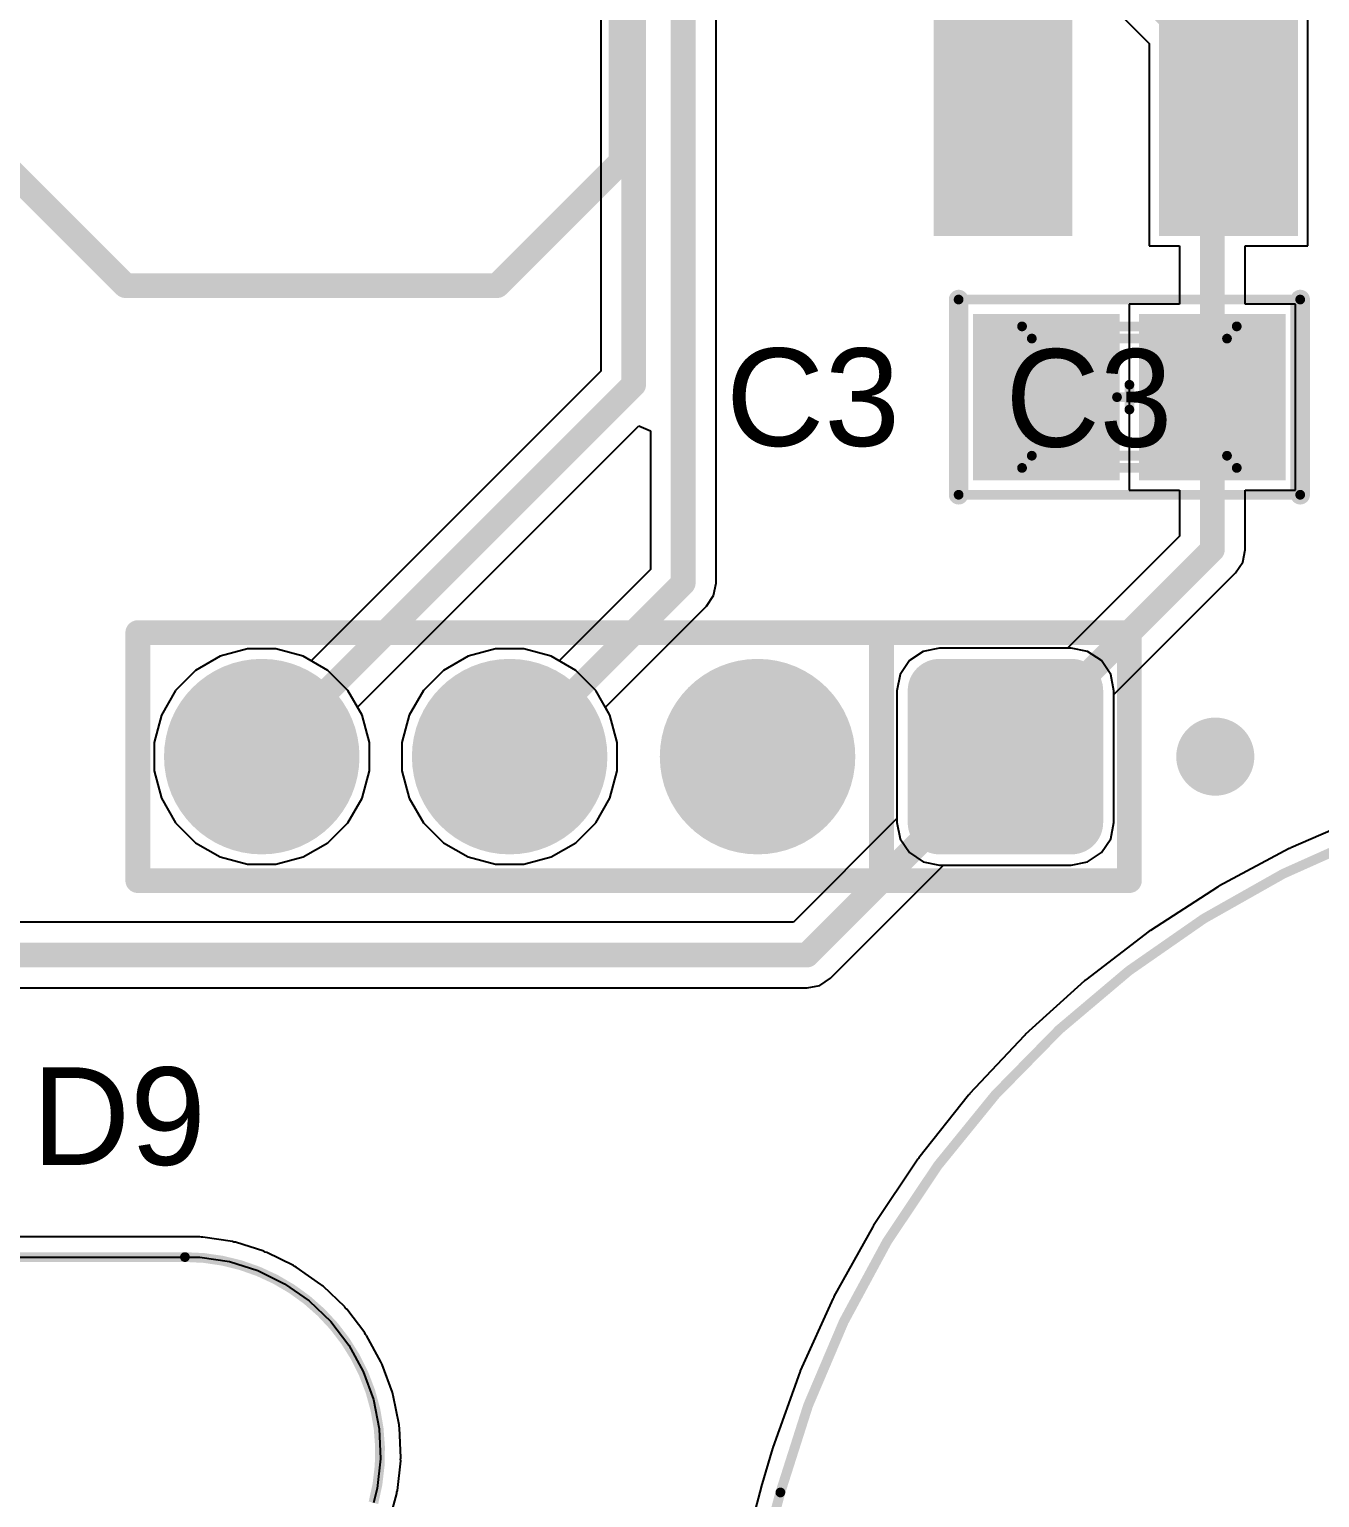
# Model space of a CAD drawing. Header units: millimetres. Extents: x -1.58 to 1.58, y -1.38 to 3.35.
# Drawn here: x 0.406 to 0.927, y -0.294 to 0.298 of the extents above; entities that cross this region are included whole.
import ezdxf

# ---------------------------------------------------------------- set-up
doc = ezdxf.new("R2010")
doc.units = ezdxf.units.MM
doc.header["$MEASUREMENT"] = 0
for name, color, linetype in [('BottomLayer', 5, 'Continuous'), ('BottomSolder', 6, 'Continuous'), ('Mechanical1', 6, 'Continuous'), ('Mechanical13', 56, 'Continuous'), ('Mechanical15', 56, 'Continuous'), ('Mechanical29', 56, 'Continuous'), ('Mechanical3', 76, 'Continuous'), ('MultiLayer', 9, 'Continuous'), ('PadHoleLayer', 156, 'Continuous'), ('TopLayer', 1, 'Continuous'), ('TopOverlay', 2, 'Continuous'), ('TopPaste', 8, 'Continuous'), ('TopSolder', 216, 'Continuous')]:
    doc.layers.add(name, color=color, linetype=linetype)
doc.styles.add('Arial', font='arial.ttf', dxfattribs={"height": 0.2})

# ---------------------------------------------------------------- blocks, each defined once
blk = doc.blocks.new('SOT223___AMS1117_17')
at = {"layer": 'TopLayer'}
for points in [[(-0.07087, 0.17031), (0.07087, 0.17031), (0.07087, 0.0837), (-0.07087, 0.0837)], [(-0.115, -0.073), (-0.067, -0.073), (-0.067, -0.161), (-0.115, -0.161)], [(-0.024, -0.073), (0.024, -0.073), (0.024, -0.161), (-0.024, -0.161)], [(0.067, -0.073), (0.115, -0.073), (0.115, -0.161), (0.067, -0.161)]]:
    blk.add_hatch(color=1, dxfattribs=at).paths.add_polyline_path(points)
at = {"layer": 'TopPaste'}
for points in [[(-0.07087, 0.17031), (0.07087, 0.17031), (0.07087, 0.0837), (-0.07087, 0.0837)], [(-0.115, -0.073), (-0.067, -0.073), (-0.067, -0.161), (-0.115, -0.161)], [(-0.024, -0.073), (0.024, -0.073), (0.024, -0.161), (-0.024, -0.161)], [(0.067, -0.073), (0.115, -0.073), (0.115, -0.161), (0.067, -0.161)]]:
    blk.add_hatch(color=8, dxfattribs=at).paths.add_polyline_path(points)
at = {"layer": 'TopSolder'}
for points in [[(-0.07487, 0.17431), (0.07487, 0.17431), (0.07487, 0.0797), (-0.07487, 0.0797)], [(-0.119, -0.069), (-0.063, -0.069), (-0.063, -0.165), (-0.119, -0.165)], [(-0.028, -0.069), (0.028, -0.069), (0.028, -0.165), (-0.028, -0.165)], [(0.063, -0.069), (0.119, -0.069), (0.119, -0.165), (0.063, -0.165)]]:
    blk.add_hatch(color=216, dxfattribs=at).paths.add_polyline_path(points)
blk = doc.blocks.new('HDR_MALE_1_4_65')
at = {"layer": 'BottomLayer'}
h = blk.add_hatch(color=5, dxfattribs=at)
edge = h.paths.add_edge_path()
edge.add_arc((-0.02657, 0.02657), 0.00886, 90, 180)
edge.add_line((-0.03543, 0.02657), (-0.03543, -0.02657))
edge.add_arc((-0.02657, -0.02657), 0.00886, 180, 270)
edge.add_line((-0.02657, -0.03543), (0.02657, -0.03543))
edge.add_arc((0.02657, -0.02657), 0.00886, 270, 360)
edge.add_line((0.03543, -0.02657), (0.03543, 0.02657))
edge.add_arc((0.02657, 0.02657), 0.00886, 0, 90)
edge.add_line((0.02657, 0.03543), (-0.02657, 0.03543))
h = blk.add_hatch(color=5, dxfattribs=at)
edge = h.paths.add_edge_path()
edge.add_arc((0.1, 0), 0.03543, 0, 360)
h = blk.add_hatch(color=5, dxfattribs=at)
edge = h.paths.add_edge_path()
edge.add_arc((0.2, 0), 0.03543, 0, 360)
h = blk.add_hatch(color=5, dxfattribs=at)
edge = h.paths.add_edge_path()
edge.add_arc((0.3, 0), 0.03543, 0, 360)
at = {"layer": 'BottomSolder'}
h = blk.add_hatch(color=6, dxfattribs=at)
edge = h.paths.add_edge_path()
edge.add_arc((-0.02657, 0.02657), 0.01286, 90, 180)
edge.add_line((-0.03943, 0.02657), (-0.03943, -0.02657))
edge.add_arc((-0.02657, -0.02657), 0.01286, 180, 270)
edge.add_line((-0.02657, -0.03943), (0.02657, -0.03943))
edge.add_arc((0.02657, -0.02657), 0.01286, 270, 360)
edge.add_line((0.03943, -0.02657), (0.03943, 0.02657))
edge.add_arc((0.02657, 0.02657), 0.01286, 0, 90)
edge.add_line((0.02657, 0.03943), (-0.02657, 0.03943))
h = blk.add_hatch(color=6, dxfattribs=at)
edge = h.paths.add_edge_path()
edge.add_arc((0.1, 0), 0.03943, 0, 360)
h = blk.add_hatch(color=6, dxfattribs=at)
edge = h.paths.add_edge_path()
edge.add_arc((0.2, 0), 0.03943, 0, 360)
h = blk.add_hatch(color=6, dxfattribs=at)
edge = h.paths.add_edge_path()
edge.add_arc((0.3, 0), 0.03943, 0, 360)
at = {"layer": 'MultiLayer'}
h = blk.add_hatch(color=9, dxfattribs=at)
edge = h.paths.add_edge_path()
edge.add_arc((-0.02657, 0.02657), 0.00886, 90, 180)
edge.add_line((-0.03543, 0.02657), (-0.03543, -0.02657))
edge.add_arc((-0.02657, -0.02657), 0.00886, 180, 270)
edge.add_line((-0.02657, -0.03543), (0.02657, -0.03543))
edge.add_arc((0.02657, -0.02657), 0.00886, 270, 360)
edge.add_line((0.03543, -0.02657), (0.03543, 0.02657))
edge.add_arc((0.02657, 0.02657), 0.00886, 0, 90)
edge.add_line((0.02657, 0.03543), (-0.02657, 0.03543))
h = blk.add_hatch(color=9, dxfattribs=at)
edge = h.paths.add_edge_path()
edge.add_arc((0.1, 0), 0.03543, 0, 360)
h = blk.add_hatch(color=9, dxfattribs=at)
edge = h.paths.add_edge_path()
edge.add_arc((0.2, 0), 0.03543, 0, 360)
h = blk.add_hatch(color=9, dxfattribs=at)
edge = h.paths.add_edge_path()
edge.add_arc((0.3, 0), 0.03543, 0, 360)
at = {"layer": 'PadHoleLayer'}
h = blk.add_hatch(color=156, dxfattribs=at)
edge = h.paths.add_edge_path()
edge.add_arc((0, 0), 0.01969, 0, 360)
h = blk.add_hatch(color=156, dxfattribs=at)
edge = h.paths.add_edge_path()
edge.add_arc((0.1, 0), 0.01969, 0, 360)
h = blk.add_hatch(color=156, dxfattribs=at)
edge = h.paths.add_edge_path()
edge.add_arc((0.2, 0), 0.01969, 0, 360)
h = blk.add_hatch(color=156, dxfattribs=at)
edge = h.paths.add_edge_path()
edge.add_arc((0.3, 0), 0.01969, 0, 360)
at = {"layer": 'TopLayer'}
h = blk.add_hatch(color=1, dxfattribs=at)
edge = h.paths.add_edge_path()
edge.add_arc((-0.02657, 0.02657), 0.00886, 90, 180)
edge.add_line((-0.03543, 0.02657), (-0.03543, -0.02657))
edge.add_arc((-0.02657, -0.02657), 0.00886, 180, 270)
edge.add_line((-0.02657, -0.03543), (0.02657, -0.03543))
edge.add_arc((0.02657, -0.02657), 0.00886, 270, 360)
edge.add_line((0.03543, -0.02657), (0.03543, 0.02657))
edge.add_arc((0.02657, 0.02657), 0.00886, 0, 90)
edge.add_line((0.02657, 0.03543), (-0.02657, 0.03543))
h = blk.add_hatch(color=1, dxfattribs=at)
edge = h.paths.add_edge_path()
edge.add_arc((0.1, 0), 0.03543, 0, 360)
h = blk.add_hatch(color=1, dxfattribs=at)
edge = h.paths.add_edge_path()
edge.add_arc((0.2, 0), 0.03543, 0, 360)
h = blk.add_hatch(color=1, dxfattribs=at)
edge = h.paths.add_edge_path()
edge.add_arc((0.3, 0), 0.03543, 0, 360)
at = {"layer": 'TopSolder'}
h = blk.add_hatch(color=216, dxfattribs=at)
edge = h.paths.add_edge_path()
edge.add_arc((-0.02657, 0.02657), 0.01286, 90, 180)
edge.add_line((-0.03943, 0.02657), (-0.03943, -0.02657))
edge.add_arc((-0.02657, -0.02657), 0.01286, 180, 270)
edge.add_line((-0.02657, -0.03943), (0.02657, -0.03943))
edge.add_arc((0.02657, -0.02657), 0.01286, 270, 360)
edge.add_line((0.03943, -0.02657), (0.03943, 0.02657))
edge.add_arc((0.02657, 0.02657), 0.01286, 0, 90)
edge.add_line((0.02657, 0.03943), (-0.02657, 0.03943))
h = blk.add_hatch(color=216, dxfattribs=at)
edge = h.paths.add_edge_path()
edge.add_arc((0.1, 0), 0.03943, 0, 360)
h = blk.add_hatch(color=216, dxfattribs=at)
edge = h.paths.add_edge_path()
edge.add_arc((0.2, 0), 0.03943, 0, 360)
h = blk.add_hatch(color=216, dxfattribs=at)
edge = h.paths.add_edge_path()
edge.add_arc((0.3, 0), 0.03943, 0, 360)
at = {"layer": 'Mechanical3', "const_width": 0.01}
for points in [[(0.05, 0.05), (-0.05, 0.05)], [(-0.05, 0.05), (-0.05, -0.05)], [(0.35, 0.05), (-0.05, 0.05)], [(0.05, 0.05), (0.05, -0.05)], [(0.35, 0.05), (0.35, -0.05)], [(0.35, -0.05), (-0.05, -0.05)]]:
    blk.add_lwpolyline(points, dxfattribs=at)
at = {"layer": 'Mechanical3', "const_width": 0.005}
for points in [[(-0.0525, 0.05, 1), (-0.0475, 0.05, 1)], [(-0.0525, 0.05, 1), (-0.0475, 0.05, 1)], [(-0.0525, 0.05, 1), (-0.0475, 0.05, 1)], [(0.0475, 0.05, 1), (0.0525, 0.05, 1)], [(0.0475, 0.05, 1), (0.0525, 0.05, 1)], [(0.3475, 0.05, 1), (0.3525, 0.05, 1)], [(0.3475, 0.05, 1), (0.3525, 0.05, 1)], [(-0.0525, -0.05, 1), (-0.0475, -0.05, 1)], [(-0.0525, -0.05, 1), (-0.0475, -0.05, 1)], [(0.0475, -0.05, 1), (0.0525, -0.05, 1)], [(0.3475, -0.05, 1), (0.3525, -0.05, 1)], [(0.3475, -0.05, 1), (0.3525, -0.05, 1)]]:
    blk.add_lwpolyline(points, format="xyb", close=True, dxfattribs=at)
at = {"layer": 'TopOverlay', "const_width": 0.01}
for points in [[(0.05, 0.05), (-0.05, 0.05)], [(-0.05, 0.05), (-0.05, -0.05)], [(0.35, 0.05), (-0.05, 0.05)], [(0.05, 0.05), (0.05, -0.05)], [(0.35, 0.05), (0.35, -0.05)], [(0.35, -0.05), (-0.05, -0.05)]]:
    blk.add_lwpolyline(points, dxfattribs=at)
at = {"layer": 'TopOverlay'}
for points, const_width in [([(-0.0525, 0.05, 1), (-0.0475, 0.05, 1)], 0.005), ([(-0.0525, 0.05, 1), (-0.0475, 0.05, 1)], 0.005), ([(-0.0525, 0.05, 1), (-0.0475, 0.05, 1)], 0.005), ([(0.0475, 0.05, 1), (0.0525, 0.05, 1)], 0.005), ([(0.0475, 0.05, 1), (0.0525, 0.05, 1)], 0.005), ([(0.3475, 0.05, 1), (0.3525, 0.05, 1)], 0.005), ([(0.3475, 0.05, 1), (0.3525, 0.05, 1)], 0.005), ([(-0.07874, 0, 1), (-0.09055, 0, 1)], 0.01969), ([(-0.09547, 0, 1), (-0.08563, 0, 1)], 0.00984), ([(-0.08366, 0, 1), (-0.07382, 0, 1)], 0.00984), ([(-0.0525, -0.05, 1), (-0.0475, -0.05, 1)], 0.005), ([(-0.0525, -0.05, 1), (-0.0475, -0.05, 1)], 0.005), ([(0.0475, -0.05, 1), (0.0525, -0.05, 1)], 0.005), ([(0.3475, -0.05, 1), (0.3525, -0.05, 1)], 0.005), ([(0.3475, -0.05, 1), (0.3525, -0.05, 1)], 0.005)]:
    blk.add_lwpolyline(points, format="xyb", close=True, dxfattribs=dict(at, const_width=const_width))
blk = doc.blocks.new('CAPACITOR_0805_105')
at = {"layer": 'TopLayer'}
for points in [[(-0.05906, -0.02953), (-0.05906, 0.02953), (-0.00787, 0.02953), (-0.00787, -0.02953)], [(0.00787, -0.02953), (0.00787, 0.02953), (0.05906, 0.02953), (0.05906, -0.02953)]]:
    blk.add_hatch(color=1, dxfattribs=at).paths.add_polyline_path(points)
at = {"layer": 'TopPaste'}
for points in [[(-0.05906, -0.02953), (-0.05906, 0.02953), (-0.00787, 0.02953), (-0.00787, -0.02953)], [(0.00787, -0.02953), (0.00787, 0.02953), (0.05906, 0.02953), (0.05906, -0.02953)]]:
    blk.add_hatch(color=8, dxfattribs=at).paths.add_polyline_path(points)
at = {"layer": 'TopSolder'}
for points in [[(-0.06306, -0.03353), (-0.06306, 0.03353), (-0.00387, 0.03353), (-0.00387, -0.03353)], [(0.00387, -0.03353), (0.00387, 0.03353), (0.06306, 0.03353), (0.06306, -0.03353)]]:
    blk.add_hatch(color=216, dxfattribs=at).paths.add_polyline_path(points)
at = {"layer": 'Mechanical13', "const_width": 0.00394}
for points in [[(-0.03937, 0.02363), (0.03937, 0.02363)], [(-0.03937, -0.02362), (-0.03937, 0.02363)], [(0.03937, -0.02362), (0.03937, 0.02363)], [(-0.03937, -0.02362), (0.03937, -0.02362)]]:
    blk.add_lwpolyline(points, dxfattribs=at)
at = {"layer": 'Mechanical13', "const_width": 0.00197}
for points in [[(-0.04035, 0.02363, 1), (-0.03838, 0.02363, 1)], [(-0.04035, 0.02363, 1), (-0.03838, 0.02363, 1)], [(0.03839, 0.02363, 1), (0.04035, 0.02363, 1)], [(0.03839, 0.02363, 1), (0.04035, 0.02363, 1)], [(-0.04035, -0.02362, 1), (-0.03838, -0.02362, 1)], [(-0.04035, -0.02362, 1), (-0.03838, -0.02362, 1)], [(0.03839, -0.02362, 1), (0.04035, -0.02362, 1)], [(0.03839, -0.02362, 1), (0.04035, -0.02362, 1)]]:
    blk.add_lwpolyline(points, format="xyb", close=True, dxfattribs=at)
at = {"layer": 'Mechanical15', "const_width": 0.00394}
for points in [[(-0.0689, -0.03937), (-0.0689, 0.03937)], [(-0.0689, 0.03937), (0.0689, 0.03937)], [(0.0689, -0.03937), (0.0689, 0.03937)], [(0, -0.005), (0, 0.005)], [(-0.005, 0), (0.005, 0)], [(-0.0689, -0.03937), (0.0689, -0.03937)]]:
    blk.add_lwpolyline(points, dxfattribs=at)
at = {"layer": 'Mechanical15', "const_width": 0.00197}
for points in [[(-0.06988, 0.03937, 1), (-0.06791, 0.03937, 1)], [(-0.06988, 0.03937, 1), (-0.06791, 0.03937, 1)], [(0.06791, 0.03937, 1), (0.06988, 0.03937, 1)], [(0.06791, 0.03937, 1), (0.06988, 0.03937, 1)], [(-0.00098, 0.005, 1), (0.00098, 0.005, 1)], [(-0.00598, 0, 1), (-0.00402, 0, 1)], [(0.00402, 0, 1), (0.00598, 0, 1)], [(-0.00098, -0.005, 1), (0.00098, -0.005, 1)], [(-0.06988, -0.03937, 1), (-0.06791, -0.03937, 1)], [(-0.06988, -0.03937, 1), (-0.06791, -0.03937, 1)], [(0.06791, -0.03937, 1), (0.06988, -0.03937, 1)], [(0.06791, -0.03937, 1), (0.06988, -0.03937, 1)]]:
    blk.add_lwpolyline(points, format="xyb", close=True, dxfattribs=at)
at = {"layer": 'Mechanical29', "const_width": 0.00394}
for points in [[(-0.04331, -0.02854), (-0.04331, 0.02854)], [(-0.04331, 0.02854), (0.04331, 0.02854)], [(0.04331, -0.02854), (0.04331, 0.02854)], [(-0.04331, -0.02854), (0.04331, -0.02854)]]:
    blk.add_lwpolyline(points, dxfattribs=at)
at = {"layer": 'Mechanical29', "const_width": 0.00197}
for points in [[(-0.04429, 0.02854, 1), (-0.04232, 0.02854, 1)], [(-0.04429, 0.02854, 1), (-0.04232, 0.02854, 1)], [(0.04232, 0.02854, 1), (0.04429, 0.02854, 1)], [(0.04232, 0.02854, 1), (0.04429, 0.02854, 1)], [(-0.04429, -0.02854, 1), (-0.04232, -0.02854, 1)], [(-0.04429, -0.02854, 1), (-0.04232, -0.02854, 1)], [(0.04232, -0.02854, 1), (0.04429, -0.02854, 1)], [(0.04232, -0.02854, 1), (0.04429, -0.02854, 1)]]:
    blk.add_lwpolyline(points, format="xyb", close=True, dxfattribs=at)
at = {"layer": 'TopOverlay', "const_width": 0.00787}
for points in [[(-0.0689, -0.03937), (-0.0689, 0.03937)], [(0.0689, -0.03937), (0.0689, 0.03937)]]:
    blk.add_lwpolyline(points, dxfattribs=at)
at = {"layer": 'TopOverlay', "const_width": 0.00394}
for points in [[(-0.07087, 0.03937, 1), (-0.06693, 0.03937, 1)], [(0.06693, 0.03937, 1), (0.07087, 0.03937, 1)], [(-0.07087, -0.03937, 1), (-0.06693, -0.03937, 1)], [(0.06693, -0.03937, 1), (0.07087, -0.03937, 1)]]:
    blk.add_lwpolyline(points, format="xyb", close=True, dxfattribs=at)
at = {"layer": 'Mechanical29'}
blk.add_text('C3', height=0.03937, rotation=360, dxfattribs=at).set_placement((-0.05, -0.02))

msp = doc.modelspace()

# ---------------------------------------------------------------- linework, layer by layer
at = {"layer": 'BottomLayer'}
for p, q in [((0.63675, 1.8412), (0.63675, 0.16049)), ((0.68325, 0.075), (0.68325, 0.87147)), ((0.63675, 0.16049), (0.51991, 0.04366)), ((0.53866, 0.02491), (0.65213, 0.13838)), ((0.65213, 0.13838), (0.65675, 0.13647)), ((0.65675, 0.13647), (0.65675, 0.08049)), ((0.65675, 0.08049), (0.61991, 0.04366)), ((0.68225, 0.06993), (0.68325, 0.075)), ((0.63866, 0.02491), (0.67937, 0.06563)), ((0.67937, 0.06563), (0.68225, 0.06993)), ((0.49428, 0.04843), (0.48324, 0.04547)), ((0.50572, 0.04843), (0.49428, 0.04843)), ((0.51676, 0.04547), (0.50572, 0.04843)), ((0.59428, 0.04843), (0.58324, 0.04547)), ((0.60572, 0.04843), (0.59428, 0.04843)), ((0.61676, 0.04547), (0.60572, 0.04843)), ((0.76685, 0.04745), (0.76127, 0.04373)), ((0.77343, 0.04876), (0.76685, 0.04745)), ((0.82657, 0.04876), (0.77343, 0.04876)), ((0.83315, 0.04745), (0.82657, 0.04876)), ((0.83873, 0.04373), (0.83315, 0.04745)), ((0.48324, 0.04547), (0.47333, 0.03976)), ((0.51991, 0.04366), (0.51676, 0.04547)), ((0.58324, 0.04547), (0.57333, 0.03976)), ((0.61991, 0.04366), (0.61676, 0.04547)), ((0.76127, 0.04373), (0.75755, 0.03815)), ((0.84245, 0.03815), (0.83873, 0.04373)), ((0.47333, 0.03976), (0.46524, 0.03167)), ((0.57333, 0.03976), (0.56524, 0.03167)), ((0.75755, 0.03815), (0.75624, 0.03157)), ((0.84376, 0.03157), (0.84245, 0.03815)), ((0.46524, 0.03167), (0.45953, 0.02176)), ((0.56524, 0.03167), (0.55953, 0.02176)), ((0.75624, 0.03157), (0.75624, -0.02002)), ((0.84376, -0.02157), (0.84376, 0.03157)), ((0.54047, 0.02176), (0.53866, 0.02491)), ((0.64047, 0.02176), (0.63866, 0.02491)), ((0.45953, 0.02176), (0.45657, 0.01072)), ((0.54343, 0.01072), (0.54047, 0.02176)), ((0.55953, 0.02176), (0.55657, 0.01072)), ((0.64343, 0.01072), (0.64047, 0.02176)), ((0.45657, 0.01072), (0.45657, -0.00072)), ((0.54343, -0.00072), (0.54343, 0.01072)), ((0.55657, 0.01072), (0.55657, -0.00072)), ((0.64343, -0.00072), (0.64343, 0.01072)), ((0.45657, -0.00072), (0.45953, -0.01176)), ((0.54047, -0.01176), (0.54343, -0.00072)), ((0.55657, -0.00072), (0.55953, -0.01176)), ((0.64047, -0.01176), (0.64343, -0.00072)), ((0.45953, -0.01176), (0.46524, -0.02167)), ((0.53476, -0.02167), (0.54047, -0.01176)), ((0.55953, -0.01176), (0.56524, -0.02167)), ((0.63476, -0.02167), (0.64047, -0.01176)), ((0.46524, -0.02167), (0.47333, -0.02976)), ((0.52667, -0.02976), (0.53476, -0.02167)), ((0.56524, -0.02167), (0.57333, -0.02976)), ((0.62667, -0.02976), (0.63476, -0.02167)), ((0.75624, -0.02002), (0.71451, -0.06175)), ((0.84245, -0.02815), (0.84376, -0.02157)), ((0.94461, -0.01902), (0.91507, -0.03182)), ((0.83873, -0.03373), (0.84245, -0.02815)), ((0.47333, -0.02976), (0.48324, -0.03547)), ((0.48324, -0.03547), (0.49428, -0.03843)), ((0.50572, -0.03843), (0.51676, -0.03547)), ((0.51676, -0.03547), (0.52667, -0.02976)), ((0.57333, -0.02976), (0.58324, -0.03547)), ((0.58324, -0.03547), (0.59428, -0.03843)), ((0.60572, -0.03843), (0.61676, -0.03547)), ((0.61676, -0.03547), (0.62667, -0.02976)), ((0.83315, -0.03745), (0.83873, -0.03373)), ((0.91448, -0.03211), (0.88608, -0.04729)), ((0.9148, -0.03201), (0.91448, -0.03211)), ((0.91507, -0.03182), (0.9148, -0.03201)), ((0.49428, -0.03843), (0.50572, -0.03843)), ((0.59428, -0.03843), (0.60572, -0.03843)), ((0.72937, -0.08437), (0.77498, -0.03876)), ((0.77498, -0.03876), (0.82657, -0.03876)), ((0.82657, -0.03876), (0.83315, -0.03745)), ((0.88608, -0.04729), (0.88582, -0.0475)), ((0.88552, -0.04762), (0.85845, -0.06507)), ((0.88582, -0.0475), (0.88552, -0.04762)), ((0.71451, -0.06175), (0.25549, -0.06175)), ((0.85845, -0.06507), (0.85821, -0.0653)), ((0.85792, -0.06545), (0.83237, -0.08505)), ((0.85821, -0.0653), (0.85792, -0.06545)), ((0.25, -0.08825), (0.72, -0.08825)), ((0.72, -0.08825), (0.72507, -0.08725)), ((0.72507, -0.08725), (0.72937, -0.08437)), ((0.83186, -0.08547), (0.80801, -0.1071)), ((0.83215, -0.0853), (0.83186, -0.08547)), ((0.83237, -0.08505), (0.83215, -0.0853)), ((0.80754, -0.10756), (0.78553, -0.13106)), ((0.80781, -0.10736), (0.80754, -0.10756)), ((0.80801, -0.1071), (0.80781, -0.10736)), ((0.7851, -0.13156), (0.76508, -0.15678)), ((0.78535, -0.13134), (0.7851, -0.13156)), ((0.78553, -0.13106), (0.78535, -0.13134)), ((0.76469, -0.15731), (0.7468, -0.18408)), ((0.76493, -0.15707), (0.76469, -0.15731)), ((0.76508, -0.15678), (0.76493, -0.15707)), ((0.469, -0.18869), (-0.469, -0.18869)), ((0.47503, -0.18869), (0.469, -0.18869)), ((0.47564, -0.18882), (0.47503, -0.18869)), ((0.47627, -0.18879), (0.47564, -0.18882)), ((0.48818, -0.19062), (0.47627, -0.18879)), ((0.74646, -0.18464), (0.73082, -0.21279)), ((0.74668, -0.18439), (0.74646, -0.18464)), ((0.7468, -0.18408), (0.74668, -0.18439)), ((0.48877, -0.19084), (0.48818, -0.19062)), ((0.48939, -0.1909), (0.48877, -0.19084)), ((0.50088, -0.19453), (0.48939, -0.1909)), ((0.50143, -0.19483), (0.50088, -0.19453)), ((0.50203, -0.19499), (0.50143, -0.19483)), ((0.51284, -0.20032), (0.50203, -0.19499)), ((0.51334, -0.2007), (0.51284, -0.20032)), ((0.51391, -0.20095), (0.51334, -0.2007)), ((0.52378, -0.20786), (0.51391, -0.20095)), ((0.52421, -0.20832), (0.52378, -0.20786)), ((0.52474, -0.20865), (0.52421, -0.20832)), ((0.53345, -0.21699), (0.52474, -0.20865)), ((0.73072, -0.21311), (0.73052, -0.21338)), ((0.73082, -0.21279), (0.73072, -0.21311)), ((0.53381, -0.2175), (0.53345, -0.21699)), ((0.53428, -0.21791), (0.53381, -0.2175)), ((0.54161, -0.22747), (0.53428, -0.21791)), ((0.73052, -0.21338), (0.71723, -0.24271)), ((0.54189, -0.22803), (0.54161, -0.22747)), ((0.54229, -0.22851), (0.54189, -0.22803)), ((0.54809, -0.23908), (0.54229, -0.22851)), ((0.54827, -0.23967), (0.54809, -0.23908)), ((0.5486, -0.24021), (0.54827, -0.23967)), ((0.55272, -0.25153), (0.5486, -0.24021)), ((0.71723, -0.24271), (0.71716, -0.24303)), ((0.71699, -0.24331), (0.70614, -0.27363)), ((0.71716, -0.24303), (0.71699, -0.24331)), ((0.55282, -0.25215), (0.55272, -0.25153)), ((0.55306, -0.25273), (0.55282, -0.25215)), ((0.55541, -0.26455), (0.55306, -0.25273)), ((0.55541, -0.26517), (0.55541, -0.26455)), ((0.55556, -0.26578), (0.55541, -0.26517)), ((0.55608, -0.27782), (0.55556, -0.26578)), ((0.55599, -0.27844), (0.55608, -0.27782)), ((0.70599, -0.2741), (0.7015, -0.28957)), ((0.7061, -0.27388), (0.70599, -0.2741)), ((0.70614, -0.27363), (0.7061, -0.27388)), ((0.55473, -0.29104), (0.55604, -0.27906)), ((0.55604, -0.27906), (0.55599, -0.27844)), ((0.70146, -0.28973), (0.44952, -1.22997)), ((0.7015, -0.28965), (0.70146, -0.28973)), ((0.7015, -0.28957), (0.7015, -0.28965)), ((0.55294, -0.29808), (0.5545, -0.29226)), ((0.5545, -0.29226), (0.55454, -0.29164)), ((0.55454, -0.29164), (0.55473, -0.29104))]:
    msp.add_line(p, q, dxfattribs=at)
at = {"layer": 'BottomLayer', "const_width": 0.01}
for points in [[(0.67, 0.075), (0.67, 2.15036)], [(0.65, 0.155), (0.65, 2.135)], [(0.5, 0.005), (0.65, 0.155)], [(0.6, 0.005), (0.67, 0.075)], [(0.72, -0.075), (0.8, 0.005)], [(0.25, -0.075), (0.72, -0.075)]]:
    msp.add_lwpolyline(points, dxfattribs=at)
at = {"layer": 'BottomLayer', "const_width": 0.005}
for points in [[(0.6475, 0.155, 1), (0.6525, 0.155, 1)], [(0.6475, 0.155, 1), (0.6525, 0.155, 1)], [(0.6675, 0.075, 1), (0.6725, 0.075, 1)], [(0.6675, 0.075, 1), (0.6725, 0.075, 1)], [(0.4975, 0.005, 1), (0.5025, 0.005, 1)], [(0.5975, 0.005, 1), (0.6025, 0.005, 1)], [(0.7975, 0.005, 1), (0.8025, 0.005, 1)], [(0.7175, -0.075, 1), (0.7225, -0.075, 1)], [(0.7175, -0.075, 1), (0.7225, -0.075, 1)]]:
    msp.add_lwpolyline(points, format="xyb", close=True, dxfattribs=at)
at = {"layer": 'Mechanical1', "const_width": 0.00394}
for points in [[(0.70921, -0.2918, -0.339454), (1.0895, 0)], [(0.469, -0.19685, -0.493145), (0.54506, -0.29597)]]:
    msp.add_lwpolyline(points, format="xyb", dxfattribs=at)
for points in [[(-0.469, -0.19685), (0.469, -0.19685)], [(0.45727, -1.23205), (0.70921, -0.2918)]]:
    msp.add_lwpolyline(points, dxfattribs=at)
at = {"layer": 'Mechanical1', "const_width": 0.00197}
for points in [[(0.46802, -0.19685, 1), (0.46999, -0.19685, 1)], [(0.46802, -0.19685, 1), (0.46999, -0.19685, 1)], [(0.70823, -0.2918, 1), (0.7102, -0.2918, 1)], [(0.70823, -0.2918, 1), (0.7102, -0.2918, 1)]]:
    msp.add_lwpolyline(points, format="xyb", close=True, dxfattribs=at)
at = {"layer": 'Mechanical15', "const_width": 0.01}
for points in [[(0.645, 0.245), (0.645, 0.47)], [(0.385, 0.255), (0.445, 0.195)], [(0.595, 0.195), (0.645, 0.245)], [(0.445, 0.195), (0.45, 0.195)], [(0.45, 0.195), (0.595, 0.195)]]:
    msp.add_lwpolyline(points, dxfattribs=at)
at = {"layer": 'Mechanical15', "const_width": 0.005}
for points in [[(0.6425, 0.245, 1), (0.6475, 0.245, 1)], [(0.6425, 0.245, 1), (0.6475, 0.245, 1)], [(0.4425, 0.195, 1), (0.4475, 0.195, 1)], [(0.4425, 0.195, 1), (0.4475, 0.195, 1)], [(0.4475, 0.195, 1), (0.4525, 0.195, 1)], [(0.4475, 0.195, 1), (0.4525, 0.195, 1)], [(0.5925, 0.195, 1), (0.5975, 0.195, 1)], [(0.5925, 0.195, 1), (0.5975, 0.195, 1)]]:
    msp.add_lwpolyline(points, format="xyb", close=True, dxfattribs=at)
at = {"layer": 'MultiLayer'}
for p, q in [((-0.469, -0.19685), (0.469, -0.19685)), ((0.469, -0.19685), (0.47503, -0.19685)), ((0.47503, -0.19685), (0.48694, -0.19868)), ((0.48694, -0.19868), (0.49843, -0.20231)), ((0.49843, -0.20231), (0.50923, -0.20764)), ((0.50923, -0.20764), (0.5191, -0.21455)), ((0.5191, -0.21455), (0.52781, -0.22288)), ((0.52781, -0.22288), (0.53514, -0.23244)), ((0.53514, -0.23244), (0.54094, -0.243)), ((0.54094, -0.243), (0.54506, -0.25432)), ((0.54506, -0.25432), (0.54741, -0.26614)), ((0.54741, -0.26614), (0.54793, -0.27817)), ((0.54793, -0.27817), (0.54662, -0.29015)), ((0.54662, -0.29015), (0.54506, -0.29597))]:
    msp.add_line(p, q, dxfattribs=at)
at = {"layer": 'TopLayer'}
for p, q in [((0.8292, 0.32145), (0.858, 0.29265)), ((0.922, 0.211), (0.922, 0.315)), ((0.858, 0.29265), (0.858, 0.211)), ((0.858, 0.211), (0.87021, 0.211)), ((0.87021, 0.211), (0.87021, 0.18753)), ((0.89672, 0.18753), (0.89672, 0.211)), ((0.89672, 0.211), (0.922, 0.211)), ((0.87021, 0.18753), (0.84987, 0.18753)), ((0.84987, 0.18753), (0.84987, 0.11247)), ((0.91706, 0.18753), (0.89672, 0.18753)), ((0.91706, 0.11247), (0.91706, 0.18753)), ((0.84987, 0.11247), (0.87021, 0.11247)), ((0.87021, 0.11247), (0.87021, 0.09395)), ((0.89672, 0.08846), (0.89672, 0.11247)), ((0.89672, 0.11247), (0.91706, 0.11247)), ((0.87021, 0.09395), (0.82502, 0.04876)), ((0.89284, 0.07909), (0.89571, 0.08339)), ((0.89571, 0.08339), (0.89672, 0.08846)), ((0.84376, 0.03002), (0.89284, 0.07909)), ((0.49428, 0.04843), (0.48324, 0.04547)), ((0.50572, 0.04843), (0.49428, 0.04843)), ((0.51676, 0.04547), (0.50572, 0.04843)), ((0.59428, 0.04843), (0.58324, 0.04547)), ((0.60572, 0.04843), (0.59428, 0.04843)), ((0.61676, 0.04547), (0.60572, 0.04843)), ((0.76685, 0.04745), (0.76127, 0.04373)), ((0.77343, 0.04876), (0.76685, 0.04745)), ((0.82502, 0.04876), (0.77343, 0.04876)), ((0.48324, 0.04547), (0.47333, 0.03976)), ((0.52667, 0.03976), (0.51676, 0.04547)), ((0.58324, 0.04547), (0.57333, 0.03976)), ((0.62667, 0.03976), (0.61676, 0.04547)), ((0.76127, 0.04373), (0.75755, 0.03815)), ((0.47333, 0.03976), (0.46524, 0.03167)), ((0.53476, 0.03167), (0.52667, 0.03976)), ((0.57333, 0.03976), (0.56524, 0.03167)), ((0.63476, 0.03167), (0.62667, 0.03976)), ((0.75755, 0.03815), (0.75624, 0.03157)), ((0.46524, 0.03167), (0.45953, 0.02176)), ((0.54047, 0.02176), (0.53476, 0.03167)), ((0.56524, 0.03167), (0.55953, 0.02176)), ((0.64047, 0.02176), (0.63476, 0.03167)), ((0.75624, 0.03157), (0.75624, -0.02157)), ((0.84376, -0.02157), (0.84376, 0.03002)), ((0.45953, 0.02176), (0.45657, 0.01072)), ((0.54343, 0.01072), (0.54047, 0.02176)), ((0.55953, 0.02176), (0.55657, 0.01072)), ((0.64343, 0.01072), (0.64047, 0.02176)), ((0.45657, 0.01072), (0.45657, -0.00072)), ((0.54343, -0.00072), (0.54343, 0.01072)), ((0.55657, 0.01072), (0.55657, -0.00072)), ((0.64343, -0.00072), (0.64343, 0.01072)), ((0.45657, -0.00072), (0.45953, -0.01176)), ((0.54047, -0.01176), (0.54343, -0.00072)), ((0.55657, -0.00072), (0.55953, -0.01176)), ((0.64047, -0.01176), (0.64343, -0.00072)), ((0.45953, -0.01176), (0.46524, -0.02167)), ((0.53476, -0.02167), (0.54047, -0.01176)), ((0.55953, -0.01176), (0.56524, -0.02167)), ((0.63476, -0.02167), (0.64047, -0.01176)), ((0.46524, -0.02167), (0.47333, -0.02976)), ((0.52667, -0.02976), (0.53476, -0.02167)), ((0.56524, -0.02167), (0.57333, -0.02976)), ((0.62667, -0.02976), (0.63476, -0.02167)), ((0.75624, -0.02157), (0.75755, -0.02815)), ((0.84245, -0.02815), (0.84376, -0.02157)), ((0.94461, -0.01902), (0.91507, -0.03182)), ((0.75755, -0.02815), (0.76127, -0.03373)), ((0.83873, -0.03373), (0.84245, -0.02815)), ((0.47333, -0.02976), (0.48324, -0.03547)), ((0.48324, -0.03547), (0.49428, -0.03843)), ((0.50572, -0.03843), (0.51676, -0.03547)), ((0.51676, -0.03547), (0.52667, -0.02976)), ((0.57333, -0.02976), (0.58324, -0.03547)), ((0.58324, -0.03547), (0.59428, -0.03843)), ((0.60572, -0.03843), (0.61676, -0.03547)), ((0.61676, -0.03547), (0.62667, -0.02976)), ((0.76127, -0.03373), (0.76685, -0.03745)), ((0.83315, -0.03745), (0.83873, -0.03373)), ((0.91448, -0.03211), (0.88608, -0.04729)), ((0.9148, -0.03201), (0.91448, -0.03211)), ((0.91507, -0.03182), (0.9148, -0.03201)), ((0.49428, -0.03843), (0.50572, -0.03843)), ((0.59428, -0.03843), (0.60572, -0.03843)), ((0.76685, -0.03745), (0.77343, -0.03876)), ((0.77343, -0.03876), (0.82657, -0.03876)), ((0.82657, -0.03876), (0.83315, -0.03745)), ((0.88608, -0.04729), (0.88582, -0.0475)), ((0.88552, -0.04762), (0.85845, -0.06507)), ((0.88582, -0.0475), (0.88552, -0.04762)), ((0.85845, -0.06507), (0.85821, -0.0653)), ((0.85792, -0.06545), (0.83237, -0.08505)), ((0.85821, -0.0653), (0.85792, -0.06545)), ((0.83186, -0.08547), (0.80801, -0.1071)), ((0.83215, -0.0853), (0.83186, -0.08547)), ((0.83237, -0.08505), (0.83215, -0.0853)), ((0.80754, -0.10756), (0.78553, -0.13106)), ((0.80781, -0.10736), (0.80754, -0.10756)), ((0.80801, -0.1071), (0.80781, -0.10736)), ((0.7851, -0.13156), (0.76508, -0.15678)), ((0.78535, -0.13134), (0.7851, -0.13156)), ((0.78553, -0.13106), (0.78535, -0.13134)), ((0.76469, -0.15731), (0.7468, -0.18408)), ((0.76493, -0.15707), (0.76469, -0.15731)), ((0.76508, -0.15678), (0.76493, -0.15707)), ((0.469, -0.18869), (0.29391, -0.18869)), ((0.47503, -0.18869), (0.469, -0.18869)), ((0.47564, -0.18882), (0.47503, -0.18869)), ((0.47627, -0.18879), (0.47564, -0.18882)), ((0.48818, -0.19062), (0.47627, -0.18879)), ((0.74646, -0.18464), (0.73082, -0.21279)), ((0.74668, -0.18439), (0.74646, -0.18464)), ((0.7468, -0.18408), (0.74668, -0.18439)), ((0.48877, -0.19084), (0.48818, -0.19062)), ((0.48939, -0.1909), (0.48877, -0.19084)), ((0.50088, -0.19453), (0.48939, -0.1909)), ((0.50143, -0.19483), (0.50088, -0.19453)), ((0.50203, -0.19499), (0.50143, -0.19483)), ((0.51284, -0.20032), (0.50203, -0.19499)), ((0.51334, -0.2007), (0.51284, -0.20032)), ((0.51391, -0.20095), (0.51334, -0.2007)), ((0.52378, -0.20786), (0.51391, -0.20095)), ((0.52421, -0.20832), (0.52378, -0.20786)), ((0.52474, -0.20865), (0.52421, -0.20832)), ((0.53345, -0.21699), (0.52474, -0.20865)), ((0.73072, -0.21311), (0.73052, -0.21338)), ((0.73082, -0.21279), (0.73072, -0.21311)), ((0.53381, -0.2175), (0.53345, -0.21699)), ((0.53428, -0.21791), (0.53381, -0.2175)), ((0.54161, -0.22747), (0.53428, -0.21791)), ((0.73052, -0.21338), (0.71723, -0.24271)), ((0.54189, -0.22803), (0.54161, -0.22747)), ((0.54229, -0.22851), (0.54189, -0.22803)), ((0.54809, -0.23908), (0.54229, -0.22851)), ((0.54827, -0.23967), (0.54809, -0.23908)), ((0.5486, -0.24021), (0.54827, -0.23967)), ((0.55272, -0.25153), (0.5486, -0.24021)), ((0.71723, -0.24271), (0.71716, -0.24303)), ((0.71699, -0.24331), (0.70614, -0.27363)), ((0.71716, -0.24303), (0.71699, -0.24331)), ((0.55282, -0.25215), (0.55272, -0.25153)), ((0.55306, -0.25273), (0.55282, -0.25215)), ((0.55541, -0.26455), (0.55306, -0.25273)), ((0.55541, -0.26517), (0.55541, -0.26455)), ((0.55556, -0.26578), (0.55541, -0.26517)), ((0.55608, -0.27782), (0.55556, -0.26578)), ((0.55599, -0.27844), (0.55608, -0.27782)), ((0.70599, -0.2741), (0.7015, -0.28957)), ((0.7061, -0.27388), (0.70599, -0.2741)), ((0.70614, -0.27363), (0.7061, -0.27388)), ((0.55473, -0.29104), (0.55604, -0.27906)), ((0.55604, -0.27906), (0.55599, -0.27844)), ((0.70146, -0.28973), (0.44952, -1.22997)), ((0.7015, -0.28965), (0.70146, -0.28973)), ((0.7015, -0.28957), (0.7015, -0.28965)), ((0.55294, -0.29808), (0.5545, -0.29226)), ((0.5545, -0.29226), (0.55454, -0.29164)), ((0.55454, -0.29164), (0.55473, -0.29104))]:
    msp.add_line(p, q, dxfattribs=at)
for points, const_width in [([(0.83575, 0.33725), (0.89, 0.283)], 0.015), ([(0.89, 0.263), (0.89, 0.283)], 0.015), ([(0.88346, 0.25646), (0.89, 0.263)], 0.01), ([(0.88346, 0.15), (0.88346, 0.25646)], 0.01), ([(0.88346, 0.08846), (0.88346, 0.15)], 0.01), ([(0.8, 0.005), (0.88346, 0.08846)], 0.01)]:
    msp.add_lwpolyline(points, dxfattribs=dict(at, const_width=const_width))
for points, const_width in [([(0.88625, 0.283, 1), (0.89375, 0.283, 1)], 0.0075), ([(0.88625, 0.283, 1), (0.89375, 0.283, 1)], 0.0075), ([(0.88625, 0.263, 1), (0.89375, 0.263, 1)], 0.0075), ([(0.8875, 0.263, 1), (0.8925, 0.263, 1)], 0.005), ([(0.88096, 0.25646, 1), (0.88596, 0.25646, 1)], 0.005), ([(0.88096, 0.25646, 1), (0.88596, 0.25646, 1)], 0.005), ([(0.88096, 0.15, 1), (0.88596, 0.15, 1)], 0.005), ([(0.88096, 0.15, 1), (0.88596, 0.15, 1)], 0.005), ([(0.88096, 0.08846, 1), (0.88596, 0.08846, 1)], 0.005), ([(0.88096, 0.08846, 1), (0.88596, 0.08846, 1)], 0.005), ([(0.7975, 0.005, 1), (0.8025, 0.005, 1)], 0.005)]:
    msp.add_lwpolyline(points, format="xyb", close=True, dxfattribs=dict(at, const_width=const_width))
at = {"layer": 'TopOverlay', "const_width": 0.00394}
msp.add_lwpolyline([(0.59055, 0.7874, 1), (-0.59055, 0.7874, 1)], format="xyb", close=True, dxfattribs=at)

# ---------------------------------------------------------------- block references
for name, p in [('SOT223___AMS1117_17', (0.89, 0.38)), ('CAPACITOR_0805_105', (0.85, 0.15))]:
    msp.add_blockref(name, p)
at = {"rotation": 180}
msp.add_blockref('HDR_MALE_1_4_65', (0.8, 0.005), dxfattribs=at)

# ---------------------------------------------------------------- texts
at = {"layer": 'TopOverlay', "style": 'Arial'}
for s, p in [('C3', (0.6872, 0.13032)), ('D9', (0.4072, -0.15968))]:
    msp.add_text(s, height=0.03937, dxfattribs=at).set_placement(p)

doc.saveas('drawing.dxf')
